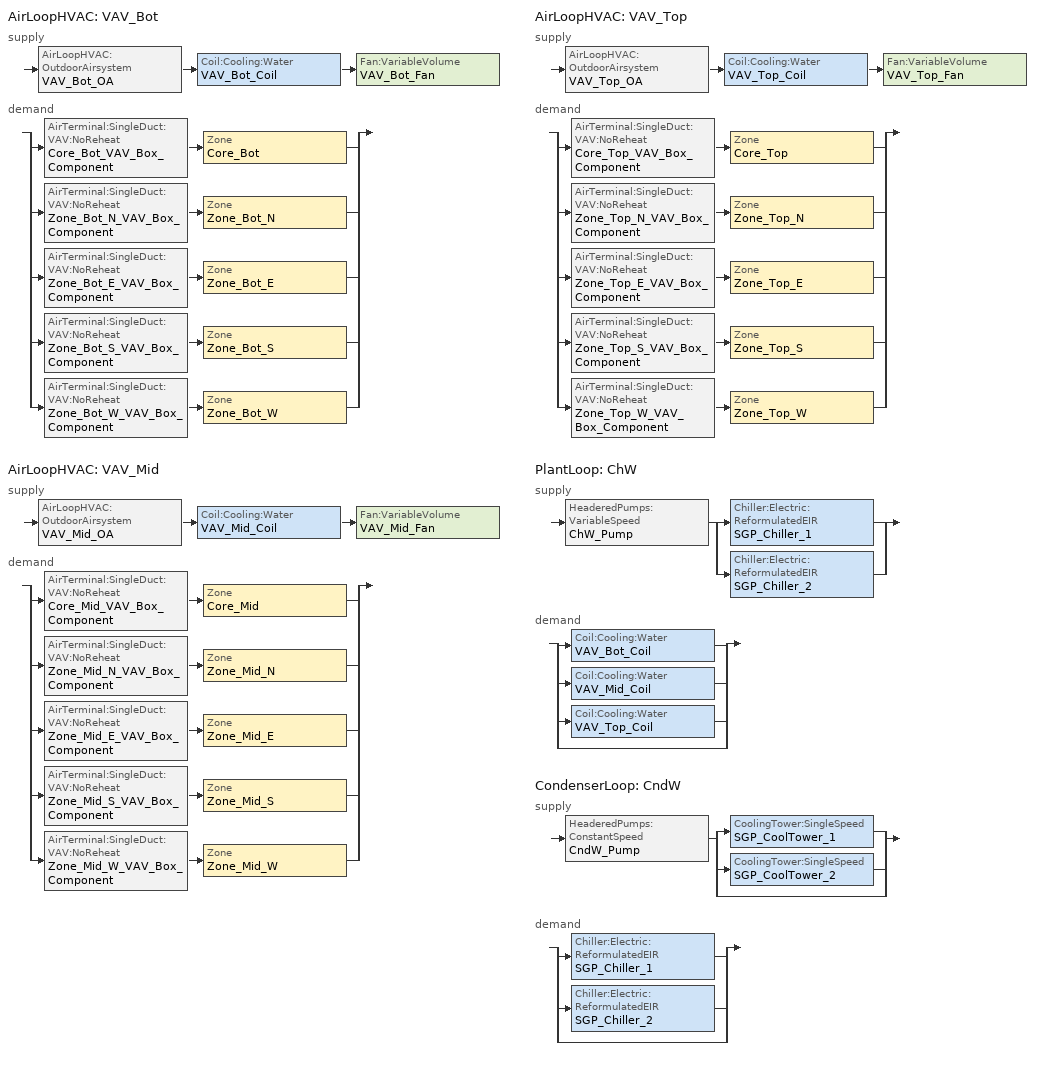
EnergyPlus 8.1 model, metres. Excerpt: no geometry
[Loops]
AirLoopHVAC 'VAV_Bot'
 supply: AirLoopHVAC:OutdoorAirsystem 'VAV_Bot_OA' > Coil:Cooling:Water 'VAV_Bot_Coil' > Fan:VariableVolume 'VAV_Bot_Fan'
 demand: split
  | AirTerminal:SingleDuct:VAV:NoReheat 'Core_Bot_VAV_Box_Component' > Zone 'Core_Bot'
  | AirTerminal:SingleDuct:VAV:NoReheat 'Zone_Bot_N_VAV_Box_Component' > Zone 'Zone_Bot_N'
  | AirTerminal:SingleDuct:VAV:NoReheat 'Zone_Bot_E_VAV_Box_Component' > Zone 'Zone_Bot_E'
  | AirTerminal:SingleDuct:VAV:NoReheat 'Zone_Bot_S_VAV_Box_Component' > Zone 'Zone_Bot_S'
  | AirTerminal:SingleDuct:VAV:NoReheat 'Zone_Bot_W_VAV_Box_Component' > Zone 'Zone_Bot_W'
AirLoopHVAC 'VAV_Mid'
 supply: AirLoopHVAC:OutdoorAirsystem 'VAV_Mid_OA' > Coil:Cooling:Water 'VAV_Mid_Coil' > Fan:VariableVolume 'VAV_Mid_Fan'
 demand: split
  | AirTerminal:SingleDuct:VAV:NoReheat 'Core_Mid_VAV_Box_Component' > Zone 'Core_Mid'
  | AirTerminal:SingleDuct:VAV:NoReheat 'Zone_Mid_N_VAV_Box_Component' > Zone 'Zone_Mid_N'
  | AirTerminal:SingleDuct:VAV:NoReheat 'Zone_Mid_E_VAV_Box_Component' > Zone 'Zone_Mid_E'
  | AirTerminal:SingleDuct:VAV:NoReheat 'Zone_Mid_S_VAV_Box_Component' > Zone 'Zone_Mid_S'
  | AirTerminal:SingleDuct:VAV:NoReheat 'Zone_Mid_W_VAV_Box_Component' > Zone 'Zone_Mid_W'
AirLoopHVAC 'VAV_Top'
 supply: AirLoopHVAC:OutdoorAirsystem 'VAV_Top_OA' > Coil:Cooling:Water 'VAV_Top_Coil' > Fan:VariableVolume 'VAV_Top_Fan'
 demand: split
  | AirTerminal:SingleDuct:VAV:NoReheat 'Core_Top_VAV_Box_Component' > Zone 'Core_Top'
  | AirTerminal:SingleDuct:VAV:NoReheat 'Zone_Top_N_VAV_Box_Component' > Zone 'Zone_Top_N'
  | AirTerminal:SingleDuct:VAV:NoReheat 'Zone_Top_E_VAV_Box_Component' > Zone 'Zone_Top_E'
  | AirTerminal:SingleDuct:VAV:NoReheat 'Zone_Top_S_VAV_Box_Component' > Zone 'Zone_Top_S'
  | AirTerminal:SingleDuct:VAV:NoReheat 'Zone_Top_W_VAV_Box_Component' > Zone 'Zone_Top_W'
PlantLoop 'ChW'
 supply: HeaderedPumps:VariableSpeed 'ChW_Pump' > split
  | Chiller:Electric:ReformulatedEIR 'SGP_Chiller_1'
  | Chiller:Electric:ReformulatedEIR 'SGP_Chiller_2'
 demand: split
  | Coil:Cooling:Water 'VAV_Bot_Coil'
  | Coil:Cooling:Water 'VAV_Mid_Coil'
  | Coil:Cooling:Water 'VAV_Top_Coil'
  | bypass
CondenserLoop 'CndW'
 supply: HeaderedPumps:ConstantSpeed 'CndW_Pump' > split
  | CoolingTower:SingleSpeed 'SGP_CoolTower_1'
  | CoolingTower:SingleSpeed 'SGP_CoolTower_2'
  | bypass
 demand: split
  | Chiller:Electric:ReformulatedEIR 'SGP_Chiller_1'
  | Chiller:Electric:ReformulatedEIR 'SGP_Chiller_2'
  | bypass
[DesignSpecification:OutdoorAir] Outdoor Air Method=Maximum; Outdoor Air Flow per Person=0.0055; Outdoor Air Flow per Zone Floor Area=0.0006
Name | Outdoor Air Flow per Zone
SZ_DSOA_Core_Bot; SZ_DSOA_Core_Mid; SZ_DSOA_Core_Top; SZ_DSOA_Zone_Bot_N; SZ_DSOA_Zone_Bot_E; SZ_DSOA_Zone_Bot_S; SZ_DSOA_Zone_Bot_W; SZ_DSOA_Zone_Mid_N; SZ_DSOA_Zone_Mid_E; SZ_DSOA_Zone_Mid_S; SZ_DSOA_Zone_Mid_W; SZ_DSOA_Zone_Top_N; SZ_DSOA_Zone_Top_E; SZ_DSOA_Zone_Top_S; SZ_DSOA_Zone_Top_W | 0
CM_DSOA_Core_Top; CM_DSOA_Zone_Top_S; CM_DSOA_Zone_Top_E; CM_DSOA_Zone_Top_N; CM_DSOA_Zone_Top_W; CM_DSOA_Core_Bot; CM_DSOA_Zone_Bot_S; CM_DSOA_Zone_Bot_E; CM_DSOA_Zone_Bot_N; CM_DSOA_Zone_Bot_W; CM_DSOA_Core_Mid; CM_DSOA_Zone_Mid_S; CM_DSOA_Zone_Mid_E; CM_DSOA_Zone_Mid_N; CM_DSOA_Zone_Mid_W
[DesignSpecification:ZoneAirDistribution] Zone Air Distribution Effectiveness in Cooling Mode=1; Zone Air Distribution Effectiveness in Heating Mode=1
CM_DSZAD_Core_Top; CM_DSZAD_Zone_Top_S; CM_DSZAD_Zone_Top_E; CM_DSZAD_Zone_Top_N; CM_DSZAD_Zone_Top_W; CM_DSZAD_Core_Bot; CM_DSZAD_Zone_Bot_S; CM_DSZAD_Zone_Bot_E; CM_DSZAD_Zone_Bot_N; CM_DSZAD_Zone_Bot_W; CM_DSZAD_Core_Mid; CM_DSZAD_Zone_Mid_S; CM_DSZAD_Zone_Mid_E; CM_DSZAD_Zone_Mid_N; CM_DSZAD_Zone_Mid_W
[Sizing:Zone] Zone Cooling Design Supply Air Temperature Input Method=SupplyAirTemperature; Zone Cooling Design Supply Air Temperature=13.5; Zone Heating Design Supply Air Temperature Input Method=SupplyAirTemperature; Zone Heating Design Supply Air Temperature=40; Zone Heating Design Supply Air Humidity Ratio=0.008; Zone Heating Sizing Factor=0; Zone Cooling Sizing Factor=1.1; Cooling Design Air Flow Method=DesignDay; Cooling Design Air Flow Rate=0; Cooling Minimum Air Flow=0; Cooling Minimum Air Flow Fraction=0; Heating Design Air Flow Method=DesignDay; Heating Design Air Flow Rate=0
Name | Zone Cooling Design Supply Air Humidity Ratio | Design Specification Outdoor Air Object
Core_Bot | 0.0085 | SZ_DSOA_Core_Bot
Core_Mid | 0.0085 | SZ_DSOA_Core_Mid
Core_Top | 0.0085 | SZ_DSOA_Core_Top
Zone_Bot_N | 0.008 | SZ_DSOA_Zone_Bot_N
Zone_Bot_E | 0.008 | SZ_DSOA_Zone_Bot_E
Zone_Bot_S | 0.008 | SZ_DSOA_Zone_Bot_S
Zone_Bot_W | 0.008 | SZ_DSOA_Zone_Bot_W
Zone_Mid_N | 0.008 | SZ_DSOA_Zone_Mid_N
Zone_Mid_E | 0.008 | SZ_DSOA_Zone_Mid_E
Zone_Mid_S | 0.008 | SZ_DSOA_Zone_Mid_S
Zone_Mid_W | 0.008 | SZ_DSOA_Zone_Mid_W
Zone_Top_N | 0.008 | SZ_DSOA_Zone_Top_N
Zone_Top_E | 0.008 | SZ_DSOA_Zone_Top_E
Zone_Top_S | 0.008 | SZ_DSOA_Zone_Top_S
Zone_Top_W | 0.008 | SZ_DSOA_Zone_Top_W
[Sizing:System] Type of Load to Size On=Total; Design Outdoor Air Flow Rate=Autosize; Minimum System Air Flow Ratio=0.25; Preheat Design Temperature=7; Preheat Design Humidity Ratio=0.008; Precool Design Temperature=12.8; Precool Design Humidity Ratio=0.008; Central Cooling Design Supply Air Temperature=12.8; Central Heating Design Supply Air Temperature=12.8; Sizing Option=Coincident; 100 Outdoor Air in Cooling=No; 100 Outdoor Air in Heating=No; Central Cooling Design Supply Air Humidity Ratio=0.008; Central Heating Design Supply Air Humidity Ratio=0.008; Cooling Design Air Flow Method=DesignDay; Cooling Design Air Flow Rate=0; Heating Design Air Flow Method=DesignDay; Heating Design Air Flow Rate=0; System Outdoor Air Method=ZoneSum
VAV_Bot; VAV_Mid; VAV_Top
[Sizing:Plant] Loop Design Temperature Difference=5.5
Name | Loop Type | Design Loop Exit Temperature
ChW | Cooling | 6.7
CndW | Condenser | 29.5
[ZoneControl:Thermostat] Control Type Schedule=Sch_Zone_Thermostat_Control_Type
Name | Zone or ZoneList | Control 1
Core_Bot_Thermostat | Core_Bot | Core_Bot_SPSched
Core_Mid_Thermostat | Core_Mid | Core_Mid_SPSched
Core_Top_Thermostat | Core_Top | Core_Top_SPSched
Zone_Bot_N_Thermostat | Zone_Bot_N | Zone_Bot_N_SPSched
Zone_Bot_E_Thermostat | Zone_Bot_E | Zone_Bot_E_SPSched
Zone_Bot_S_Thermostat | Zone_Bot_S | Zone_Bot_S_SPSched
Zone_Bot_W_Thermostat | Zone_Bot_W | Zone_Bot_W_SPSched
Zone_Mid_N_Thermostat | Zone_Mid_N | Zone_Mid_N_SPSched
Zone_Mid_E_Thermostat | Zone_Mid_E | Zone_Mid_E_SPSched
Zone_Mid_S_Thermostat | Zone_Mid_S | Zone_Mid_S_SPSched
Zone_Mid_W_Thermostat | Zone_Mid_W | Zone_Mid_W_SPSched
Zone_Top_N_Thermostat | Zone_Top_N | Zone_Top_N_SPSched
Zone_Top_E_Thermostat | Zone_Top_E | Zone_Top_E_SPSched
Zone_Top_S_Thermostat | Zone_Top_S | Zone_Top_S_SPSched
Zone_Top_W_Thermostat | Zone_Top_W | Zone_Top_W_SPSched
[ThermostatSetpoint:SingleCooling]
Name | Setpoint Temperature Schedule
Core_Bot_SPSched; Core_Mid_SPSched; Core_Top_SPSched | Sch_Zone_Cooling_Setpoint_Wo_Solar
Zone_Bot_N_SPSched; Zone_Bot_E_SPSched; Zone_Bot_S_SPSched; Zone_Bot_W_SPSched; Zone_Mid_N_SPSched; Zone_Mid_E_SPSched; Zone_Mid_S_SPSched; Zone_Mid_W_SPSched; Zone_Top_N_SPSched; Zone_Top_E_SPSched; Zone_Top_S_SPSched; Zone_Top_W_SPSched | Sch_Zone_Cooling_Setpoint_Solar
[AirTerminal:SingleDuct:VAV:NoReheat] Availability Schedule=Sch_Always_On; Maximum Air Flow Rate=Autosize; Zone Minimum Air Flow Input Method=Constant; Constant Minimum Air Flow Fraction=0.2
Core_Bot_VAV_Box_Component; Core_Mid_VAV_Box_Component; Core_Top_VAV_Box_Component; Zone_Bot_N_VAV_Box_Component; Zone_Bot_E_VAV_Box_Component; Zone_Bot_S_VAV_Box_Component; Zone_Bot_W_VAV_Box_Component; Zone_Mid_N_VAV_Box_Component; Zone_Mid_E_VAV_Box_Component; Zone_Mid_S_VAV_Box_Component; Zone_Mid_W_VAV_Box_Component; Zone_Top_N_VAV_Box_Component; Zone_Top_E_VAV_Box_Component; Zone_Top_S_VAV_Box_Component; Zone_Top_W_VAV_Box_Component
[Zone equipment]
Core_Bot: Core_Bot_VAV_Box_Component
Core_Mid: Core_Mid_VAV_Box_Component
Core_Top: Core_Top_VAV_Box_Component
Zone_Bot_N: Zone_Bot_N_VAV_Box_Component
Zone_Bot_E: Zone_Bot_E_VAV_Box_Component
Zone_Bot_S: Zone_Bot_S_VAV_Box_Component
Zone_Bot_W: Zone_Bot_W_VAV_Box_Component
Zone_Mid_N: Zone_Mid_N_VAV_Box_Component
Zone_Mid_E: Zone_Mid_E_VAV_Box_Component
Zone_Mid_S: Zone_Mid_S_VAV_Box_Component
Zone_Mid_W: Zone_Mid_W_VAV_Box_Component
Zone_Top_N: Zone_Top_N_VAV_Box_Component
Zone_Top_E: Zone_Top_E_VAV_Box_Component
Zone_Top_S: Zone_Top_S_VAV_Box_Component
Zone_Top_W: Zone_Top_W_VAV_Box_Component
[Fan:VariableVolume] Availability Schedule=Sch_ACMV; Fan Total Efficiency=0.61; Pressure Rise=1000; Maximum Flow Rate=Autosize; Fan Power Minimum Flow Rate Input Method=Fraction; Fan Power Minimum Flow Fraction=0.5; Motor Efficiency=0.91; Motor In Airstream Fraction=1; Fan Power Coefficient 1=0.0471828; Fan Power Coefficient 2=0.130542; Fan Power Coefficient 3=-0.117287; Fan Power Coefficient 4=0.940314; Fan Power Coefficient 5=0; EndUse Subcategory=AHU
VAV_Bot_Fan; VAV_Mid_Fan; VAV_Top_Fan
[Coil:Cooling:Water] Availability Schedule=Sch_Always_On; Design Water Flow Rate=Autosize; Design Air Flow Rate=Autosize; Design Inlet Water Temperature=Autosize; Design Inlet Air Temperature=Autosize; Design Outlet Air Temperature=Autosize; Design Inlet Air Humidity Ratio=Autosize; Design Outlet Air Humidity Ratio=Autosize; Type of Analysis=DetailedAnalysis; Heat Exchanger Configuration=Crossflow
VAV_Bot_Coil; VAV_Mid_Coil; VAV_Top_Coil
[Controller:WaterCoil] Control Variable=Temperature; Action=Reverse; Actuator Variable=Flow; Maximum Actuated Flow=Autosize; Minimum Actuated Flow=0
VAV_Bot_Coil_Controller; VAV_Mid_Coil_Controller; VAV_Top_Coil_Controller
[Controller:OutdoorAir] Minimum Outdoor Air Flow Rate=0; Maximum Outdoor Air Flow Rate=Autosize; Economizer Control Type=NoEconomizer; Economizer Control Action Type=Modulateflow; Lockout Type=NoLockout; Minimum Limit Type=Fixedminimum; Minimum Outdoor Air Schedule=Sch_MinOA
Name | Mechanical Ventilation Controller
VAV_Bot_OA_Controller | VAV_Bot_DCV
VAV_Mid_OA_Controller | VAV_Mid_DCV
VAV_Top_OA_Controller | VAV_Top_DCV
[Controller:MechanicalVentilation] Availability Schedule=Sch_Always_On; Demand Controlled Ventilation=Yes; System Outdoor Air Method=VentilationRateProcedure
Name | Zone 1 | Design Specification Outdoor Air Object Name 1 | Design Specification Zone Air Distribution Object Name 1 | Zone 2 | Design Specification Outdoor Air Object Name 2 | Design Specification Zone Air Distribution Object Name 2 | Zone 3 | Design Specification Outdoor Air Object Name 3 | Design Specification Zone Air Distribution Object Name 3 | Zone 4 | Design Specification Outdoor Air Object Name 4 | Design Specification Zone Air Distribution Object Name 4 | Zone 5 | Design Specification Outdoor Air Object Name 5 | Design Specification Zone Air Distribution Object Name 5
VAV_Top_DCV | Core_Top | CM_DSOA_Core_Top | CM_DSZAD_Core_Top | Zone_Top_S | CM_DSOA_Zone_Top_S | CM_DSZAD_Zone_Top_S | Zone_Top_E | CM_DSOA_Zone_Top_E | CM_DSZAD_Zone_Top_E | Zone_Top_N | CM_DSOA_Zone_Top_N | CM_DSZAD_Zone_Top_N | Zone_Top_W | CM_DSOA_Zone_Top_W | CM_DSZAD_Zone_Top_W
VAV_Bot_DCV | Core_Bot | CM_DSOA_Core_Bot | CM_DSZAD_Core_Bot | Zone_Bot_S | CM_DSOA_Zone_Bot_S | CM_DSZAD_Zone_Bot_S | Zone_Bot_E | CM_DSOA_Zone_Bot_E | CM_DSZAD_Zone_Bot_E | Zone_Bot_N | CM_DSOA_Zone_Bot_N | CM_DSZAD_Zone_Bot_N | Zone_Bot_W | CM_DSOA_Zone_Bot_W | CM_DSZAD_Zone_Bot_W
VAV_Mid_DCV | Core_Mid | CM_DSOA_Core_Mid | CM_DSZAD_Core_Mid | Zone_Mid_S | CM_DSOA_Zone_Mid_S | CM_DSZAD_Zone_Mid_S | Zone_Mid_E | CM_DSOA_Zone_Mid_E | CM_DSZAD_Zone_Mid_E | Zone_Mid_N | CM_DSOA_Zone_Mid_N | CM_DSZAD_Zone_Mid_N | Zone_Mid_W | CM_DSOA_Zone_Mid_W | CM_DSZAD_Zone_Mid_W
[AirLoopHVAC] Design Supply Air Flow Rate=Autosize
VAV_Bot; VAV_Mid; VAV_Top
[HeaderedPumps:ConstantSpeed]
CndW_Pump: Total Rated Flow Rate=0.16576; Number of Pumps in Bank=2; Flow Sequencing Control Scheme=Sequential; Rated Pump Head=150000; Rated Power Consumption=Autosize; Motor Efficiency=0.926; Fraction of Motor Inefficiencies to Fluid Stream=0; Pump Control Type=Intermittent
[HeaderedPumps:VariableSpeed]
ChW_Pump: Total Rated Flow Rate=0.12288; Number of Pumps in Bank=2; Flow Sequencing Control Scheme=Sequential; Rated Pump Head=200000; Rated Power Consumption=Autosize; Motor Efficiency=0.932; Fraction of Motor Inefficiencies to Fluid Stream=0; Coefficient 1 of the Part Load Performance Curve=0.0015303; Coefficient 2 of the Part Load Performance Curve=0.0052081; Coefficient 3 of the Part Load Performance Curve=1.10862; Coefficient 4 of the Part Load Performance Curve=-0.116356; Minimum Flow Rate Fraction=0; Pump Control Type=Intermittent
[Chiller:Electric:ReformulatedEIR] Reference Capacity=1.4e+06; Reference COP=6.1; Reference Leaving Chilled Water Temperature=6.7; Reference Leaving Condenser Water Temperature=35; Reference Chilled Water Flow Rate=Autosize; Reference Condenser Water Flow Rate=Autosize; Cooling Capacity Function of Temperature Curve=WC_Cent_2010_Pb_CapFT; Electric Input to Cooling Output Ratio Function of Temperature Curve=WC_Cent_2010_Pb_EIRFT; Electric Input to Cooling Output Ratio Function of Part Load Ratio Curve=WC_Cent_Gt600_2010_Pa_EIRFPLR; Minimum Part Load Ratio=0.1; Maximum Part Load Ratio=1; Optimum Part Load Ratio=1; Minimum Unloading Ratio=0.1; Leaving Chilled Water Lower Temperature Limit=5; Chiller Flow Mode Type=NotModulated; Design Heat Recovery Water Flow Rate=0
SGP_Chiller_1; SGP_Chiller_2
[CoolingTower:SingleSpeed] Design Water Flow Rate=0.0828799; Design Air Flow Rate=62.5; Design Fan Power=16500; Design UFactor Times Area Value=150000; Free Convection Air Flow Rate=AutoCalculate; Free Convection Air Flow Rate Sizing Factor=0.125; Free Convection UFactor Times Area Value=Autosize; Free Convection UFactor Times Area Value Sizing Factor=0.1; Performance Input Method=UFactorTimesAreaAndDesignWaterFlowRate; Heat Rejection Capacity and Nominal Capacity Sizing Ratio=1.25; Free Convection Nominal Capacity Sizing Factor=0.1; Basin Heater Capacity=0; Basin Heater Setpoint Temperature=2; Evaporation Loss Factor=0.2; Drift Loss Percent=0.008; Blowdown Concentration Ratio=3; Capacity Control=FanCycling; Number of Cells=3; Cell Control=MinimalCell; Cell Minimum Water Flow Rate Fraction=0.33; Cell Maximum Water Flow Rate Fraction=2.5; Sizing Factor=0.68
SGP_CoolTower_1; SGP_CoolTower_2
[PlantLoop]
ChW: Fluid Type=Water; Plant Equipment Operation Scheme=ChW_Loop_Operation_Scheme_List; Maximum Loop Temperature=98; Minimum Loop Temperature=1; Maximum Loop Flow Rate=Autosize; Minimum Loop Flow Rate=0; Plant Loop Volume=AutoCalculate; Load Distribution Scheme=Uniform; Common Pipe Simulation=None
[CondenserLoop]
CndW: Fluid Type=Water; Condenser Equipment Operation Scheme=CndW_Loop_Operation_Scheme_List; Maximum Loop Temperature=80; Minimum Loop Temperature=5; Maximum Loop Flow Rate=Autosize; Minimum Loop Flow Rate=0; Condenser Loop Volume=Autosize; Load Distribution Scheme=Sequential
[PlantEquipmentList]
ChW_Equipment_List_1: SGP_Chiller_1
ChW_Equipment_List_2: SGP_Chiller_1, SGP_Chiller_2
[CondenserEquipmentList]
CndW_Equipment_List_1: SGP_CoolTower_1
CndW_Equipment_List_2: SGP_CoolTower_1, SGP_CoolTower_2
[PlantEquipmentoperation:Coolingload] Load Range 1 Lower Limit=0; Load Range 1 Upper Limit=1.4e+06; Load Range 2 Lower Limit=1.4e+06; Load Range 2 Upper Limit=1e+14
Name | Range 1 Equipment List | Range 2 Equipment List
ChW_Operation_Scheme | ChW_Equipment_List_1 | ChW_Equipment_List_2
CndW_Operation_Scheme | CndW_Equipment_List_1 | CndW_Equipment_List_2
[PlantEquipmentOperationSchemes]
ChW_Loop_Operation_Scheme_List: Control Scheme 1=ChW_Operation_Scheme; Control Scheme 1 Schedule=Sch_Chiller
[CondenserEquipmentOperationSchemes]
CndW_Loop_Operation_Scheme_List: Control Scheme 1=CndW_Operation_Scheme; Control Scheme 1 Schedule=Sch_Chiller
[SetpointManager:Scheduled] Control Variable=Temperature
Name | Schedule | Setpoint Node or NodeList
VAV_Bot_Coil_Sat_Setpoint | Sch_Coil_SAT | VAV_Bot_Coil_Fan_Air_Node
VAV_Mid_Coil_Sat_Setpoint | Sch_Coil_SAT | VAV_Mid_Coil_Fan_Air_Node
VAV_Top_Coil_Sat_Setpoint | Sch_Coil_SAT | VAV_Top_Coil_Fan_Air_Node
ChW_Loop_Setpoint_Manager | Sch_ChW_Loop_Temp | ChW_Supply_Outlet_Node
CndW_Loop_Setpoint_Manager | Sch_CndW_Loop_Temp | CndW_Supply_Outlet_Node
ChW_Loop_Demand_Inlet_Setpoint_Manager | Sch_ChW_Loop_Temp | ChW_Demand_Inlet_Node
[Schedule:Compact]
Sch_Always_On; Sch_MinOA: Through: 12/31, For: AllDays, Until: 24:00, 1
Sch_Coil_SAT: Through: 12/31, For: AllDays, Until: 24:00, 12.8
Sch_ChW_Loop_Temp: Through: 12/31, For: AllDays, Until: 24:00, 6.7
Sch_CndW_Loop_Temp: Through: 12/31, For: AllDays, Until: 24:00, 29.5
Sch_Zone_Cooling_Setpoint_Solar: Through: 12/31, For: AllDays, Until: 24:00, 23
Sch_Zone_Thermostat_Control_Type: Through: 12/31, For: AllDays, Until: 24:00, 2
Sch_Chiller; Sch_ACMV: Through: 12/31, For: Weekdays, Until: 01:00, 0, Until: 02:00, 0, Until: 03:00, 0, Until: 04:00, 0, Until: 05:00, 0, Until: 06:00, 0, Until: 07:30, 0, Until: 08:00, 1, Until: 09:00, 1, Until: 10:00, 1, Until: 11:00, 1, Until: 12:00, 1, Until: 13:00, 1, Until: 14:00, 1, Until: 15:00, 1, Until: 16:00, 1, Until: 17:00, 1, Until: 18:00, 1, Until: 19:00, 0, Until: 20:00, 0, Until: 21:00, 0, Until: 22:00, 0, Until: 23:00, 0, Until: 24:00, 0, For: Saturday, Until: 01:00, 0, Until: 02:00, 0, Until: 03:00, 0, Until: 04:00, 0, Until: 05:00, 0, Until: 06:00, 0, Until: 07:30, 0, Until: 08:00, 1, Until: 09:00, 1, Until: 10:00, 1, Until: 11:00, 1, Until: 12:00, 1, Until: 13:00, 1, Until: 14:00, 0, Until: 15:00, 0, Until: 16:00, 0, Until: 17:00, 0, Until: 18:00, 0, Until: 19:00, 0, Until: 20:00, 0, Until: 21:00, 0, Until: 22:00, 0, Until: 23:00, 0, Until: 24:00, 0, For: Sunday Holidays, Until: 01:00, 0, Until: 02:00, 0, Until: 03:00, 0, Until: 04:00, 0, Until: 05:00, 0, Until: 06:00, 0, Until: 07:00, 0, Until: 08:00, 0, Until: 09:00, 0, Until: 10:00, 0, Until: 11:00, 0, Until: 12:00, 0, Until: 13:00, 0, Until: 14:00, 0, Until: 15:00, 0, Until: 16:00, 0, Until: 17:00, 0, Until: 18:00, 0, Until: 19:00, 0, Until: 20:00, 0, Until: 21:00, 0, Until: 22:00, 0, Until: 23:00, 0, Until: 24:00, 0, For: SummerDesignDay AllOtherDays, Until: 01:00, 0, Until: 02:00, 0, Until: 03:00, 0, Until: 04:00, 0, Until: 05:00, 0, Until: 06:00, 0, Until: 07:30, 0, Until: 08:00, 1, Until: 09:00, 1, Until: 10:00, 1, Until: 11:00, 1, Until: 12:00, 1, Until: 13:00, 1, Until: 14:00, 1, Until: 15:00, 1, Until: 16:00, 1, Until: 17:00, 1, Until: 18:00, 1, Until: 19:00, 0, Until: 20:00, 0, Until: 21:00, 0, Until: 22:00, 0, Until: 23:00, 0, Until: 24:00, 0
Sch_Zone_Cooling_Setpoint_Wo_Solar: Through: 12/31, For: AllDays, Until: 24:00, 24
[Curve:Bicubic]
WC_Cent_Gt600_2010_Pa_EIRFPLR: Coefficient1 Constant=-0.136053; Coefficient2 x=0.0086427; Coefficient3 x2=3.85558e-06; Coefficient4 y=1.024034; Coefficient5 y2=0.0604744; Coefficient6 xy=-0.00894786; Coefficient7 x3=0; Coefficient8 y3=0.057066; Coefficient9 x2y=0; Coefficient10 xy2=0; Minimum Value of x=31.13; Maximum Value of x=36.52; Minimum Value of y=0.19; Maximum Value of y=1.03
[Curve:Biquadratic] Minimum Value of x=5; Maximum Value of x=10; Minimum Value of y=17.78; Maximum Value of y=46.11
Name | Coefficient1 Constant | Coefficient2 x | Coefficient3 x2 | Coefficient4 y | Coefficient5 y2 | Coefficient6 xy
WC_Cent_2010_Pb_CapFT | 0.536234 | 0.005581 | -0.0013654 | 0.0488966 | -0.0012018 | 0.0010523
WC_Cent_2010_Pb_EIRFT | 1.08218 | 0.0042977 | -0.0013182 | -0.0260781 | 0.0008256 | -0.0006013
